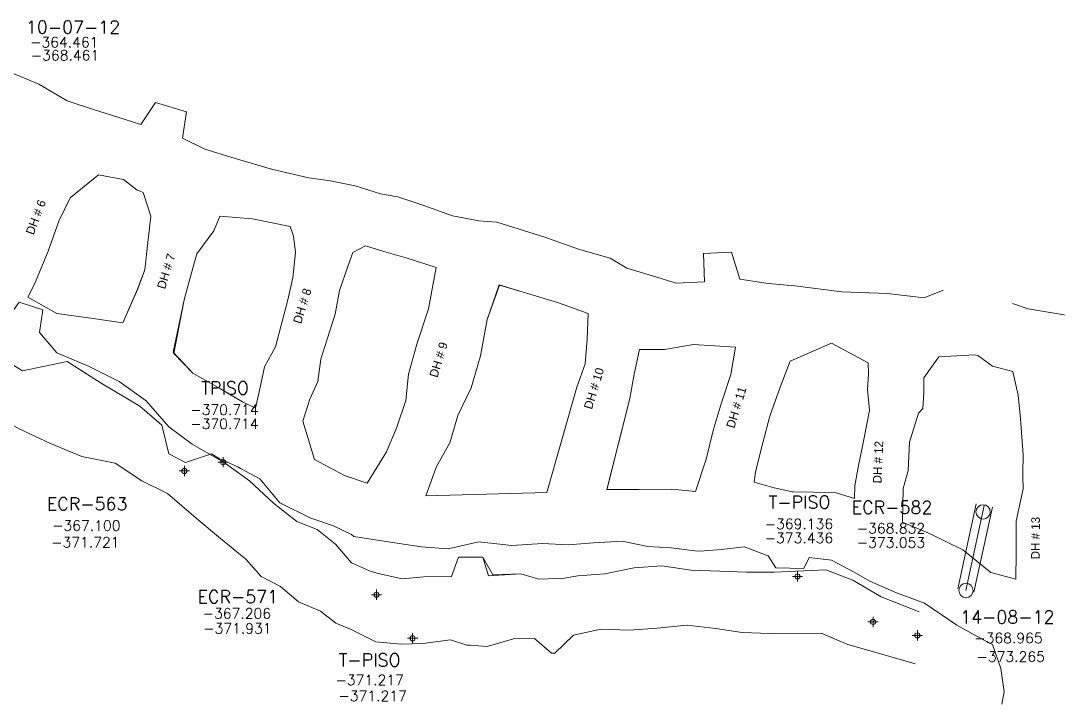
# Model space of a CAD drawing. Extents: x 0 to 99091, y -1812 to 13278.
# Drawn here: x 9214.7 to 9316, y 10228.1 to 10294.8 of the extents above; entities that cross this region are included whole.
import ezdxf
from ezdxf.enums import TextEntityAlignment as Align

# ---------------------------------------------------------------- set-up
doc = ezdxf.new("R2010")
doc.units = 0
doc.header["$MEASUREMENT"] = 0
doc.header["$PDMODE"] = 34
doc.header["$PDSIZE"] = 0.5
for name, color, linetype in [('CF-440-9487-E-SCR', 5, 'Continuous'), ('F-440-9493-E-SCR', 1, 'Continuous'), ('F-460-9419-E-SCR', 6, 'Continuous'), ('F-460-9419-E-SCR-FIC', 6, 'Continuous'), ('MARGEN', 7, 'Continuous')]:
    doc.layers.add(name, color=color, linetype=linetype)
doc.styles.add('ROMAND', font='ROMAND.SHX')
doc.styles.add('ROMANS', font='ROMANS.SHX', dxfattribs={"width": 2.5})

# ---------------------------------------------------------------- blocks, each defined once
blk = doc.blocks.new('F2')
at = {"lineweight": 0}
blk.add_point((0, 0), dxfattribs=at)
at = {"lineweight": 0, "style": 'ROMAND'}
for tag, height, p in [('NOMBRE', 1.25, (0.2, 6.62)), ('CIELO', 1, (0.14, 4.62)), ('PISO', 1, (0.14, 3.25))]:
    blk.add_attdef(tag, text='', height=height, dxfattribs=at).set_placement(p, align=Align.CENTER)
at = {"lineweight": 0, "style": 'ROMANS', "flags": 1}
for tag, p in [('MINA', (-0.07, -3.26)), ('LOCALIZACION', (-0.07, -4.93)), ('ESTRUCTURA', (-0.07, -6.62)), ('NIVEL', (-0.07, -8.29)), ('OBRA', (-0.07, -10.12)), ('FECHA', (-0.07, -11.79)), ('ATRAS', (-0.07, -13.48)), ('TOPOGRAFO', (2.67, -15.3))]:
    blk.add_attdef(tag, text='', height=1.25, dxfattribs=at).set_placement(p, align=Align.CENTER)

msp = doc.modelspace()

# ---------------------------------------------------------------- linework, layer by layer
at = {"color": 3, "linetype": 'Continuous', "lineweight": 0, "flags": 128}
for points in [[(9306.25, 10239.34), (9308.04, 10247.65)], [(9307.81, 10239), (9309.61, 10247.32)]]:
    msp.add_lwpolyline(points, dxfattribs=at)
at = {"color": 1, "linetype": 'Continuous', "lineweight": 0, "elevation": -355.2, "flags": 128}
msp.add_lwpolyline([(9307.03, 10239.17), (9308.82, 10247.48)], dxfattribs=at)
at = {"color": 2, "linetype": 'Continuous', "lineweight": 0}
for centre in [(9308.71, 10246.85), (9307.03, 10239.17, -355.2)]:
    msp.add_circle(centre, 0.7, dxfattribs=at)
at = {"layer": 'CF-440-9487-E-SCR', "linetype": 'Continuous', "lineweight": 0}
for points in [[(9226.43, 10284.68, -356.4), (9224.8, 10285.2, -356.38), (9221.82, 10286.13, -356.4), (9219.33, 10286.94, -356.31), (9219.24, 10286.99, -356.31), (9216.46, 10288.6, -356.53), (9213.51, 10289.84, -355.95), (9211.66, 10291.57, -356.06), (9209.61, 10292.62, -356.28), (9209.6, 10292.64, -356.28)], [(9226.44, 10284.68, -361), (9224.8, 10285.2, -361.18), (9221.82, 10286.13, -361.3), (9219.33, 10286.94, -361.21), (9219.24, 10286.99, -361.21), (9216.46, 10288.6, -361.03), (9213.51, 10289.84, -361.15), (9211.66, 10291.57, -361.16), (9209.61, 10292.62, -361.08), (9209.6, 10292.64, -361.08)], [(9244.91, 10279.18, -356.43), (9242.84, 10279.47, -356.62), (9239.2, 10280.32, -356.75), (9235.54, 10281.4, -356.58), (9232.67, 10282.28, -356.4), (9230.5, 10283.33, -356.22), (9230.89, 10285.91, -356.04), (9227.87, 10286.83, -356.04), (9226.44, 10284.68, -356.4), (9226.43, 10284.68, -356.4)], [(9244.91, 10279.18, -360.63), (9242.84, 10279.47, -361.12), (9239.2, 10280.32, -361.15), (9235.54, 10281.4, -360.78), (9232.67, 10282.28, -361), (9230.5, 10283.33, -361.02), (9230.89, 10285.91, -360.94), (9227.87, 10286.83, -360.94), (9226.44, 10284.68, -361), (9226.44, 10284.68, -361)], [(9215.4, 10267.81, -354.7), (9216.03, 10269.1, -354.75), (9217.39, 10272.32, -355.1), (9218.42, 10275.25, -355.56), (9219.53, 10277.53, -356.27), (9222.29, 10279.75, -356.38)], [(9215.4, 10267.81, -358.7), (9216.03, 10269.1, -358.75), (9217.39, 10272.32, -359.1), (9218.42, 10275.25, -359.56), (9219.53, 10277.53, -360.17), (9222.29, 10279.75, -361.18)], [(9226.06, 10278.25, -356.05), (9224.73, 10279.29, -356.27), (9222.29, 10279.75, -356.38)], [(9226.06, 10278.25, -360.94), (9224.73, 10279.29, -361.17), (9222.29, 10279.75, -361.18)], [(9251.53, 10277.62, -360.69), (9249.84, 10277.89, -360.73), (9247.37, 10278.7, -360.68), (9244.91, 10279.18, -360.63)], [(9251.53, 10277.62, -356.19), (9249.84, 10277.89, -356.43), (9247.37, 10278.7, -356.28), (9244.91, 10279.18, -356.43)], [(9224.67, 10265.32, -356.79), (9226.11, 10268.61, -356.96), (9226.81, 10270.48, -355.82), (9227.13, 10273.15, -356.48), (9227.42, 10275.73, -356.43), (9226.66, 10278.05, -356.04)], [(9224.67, 10265.32, -360.89), (9226.13, 10268.63, -361.06), (9226.81, 10270.48, -360.32), (9227.13, 10273.15, -360.98), (9227.42, 10275.73, -360.83), (9226.66, 10278.05, -360.94)], [(9226.66, 10278.05, -356.04), (9226.38, 10278.15, -356.04), (9226.06, 10278.25, -356.05)], [(9226.66, 10278.05, -360.94), (9226.38, 10278.15, -360.94), (9226.06, 10278.25, -360.94)], [(9261.2, 10275.14, -355.18), (9259.46, 10275.27, -355.41), (9256.89, 10275.77, -355.76), (9254.06, 10276.77, -355.82), (9251.53, 10277.62, -356.19)], [(9261.2, 10275.14, -360.48), (9259.46, 10275.27, -360.41), (9256.89, 10275.77, -360.46), (9254.06, 10276.77, -360.82), (9251.53, 10277.62, -360.69)], [(9229.58, 10262.43, -356.79), (9230.65, 10267.55, -356.96), (9231.19, 10269.46, -355.82), (9231.9, 10272.04, -356.48), (9233.55, 10274.3, -356.43), (9234.16, 10275.71, -355.58)], [(9229.64, 10262.31, -360.89), (9230.65, 10267.55, -361.06), (9231.19, 10269.46, -360.32), (9231.9, 10272.04, -360.98), (9233.55, 10274.3, -360.83), (9234.16, 10275.71, -361.08)], [(9241.02, 10274.7, -356.62), (9237.35, 10275.46, -356.75), (9234.16, 10275.71, -355.58), (9234.16, 10275.71, -355.58)], [(9241.02, 10274.7, -361.12), (9237.35, 10275.46, -361.15), (9234.16, 10275.71, -361.08)], [(9237.63, 10256.97, -354.19), (9238.13, 10259.17, -354.72), (9238.52, 10261, -355.38), (9239.57, 10262.95, -355.3), (9240.1, 10264.94, -355.59), (9240.77, 10267.41, -355.99), (9241.29, 10269.71, -356.24), (9241.55, 10272.18, -356.51), (9241.35, 10273.76, -356.59), (9241.02, 10274.7, -356.62)], [(9237.63, 10256.97, -358.59), (9238.13, 10259.17, -359.02), (9238.52, 10261, -359.38), (9239.57, 10262.95, -359.4), (9240.1, 10264.94, -359.69), (9240.77, 10267.41, -360.09), (9241.29, 10269.71, -360.34), (9241.55, 10272.18, -360.61), (9241.35, 10273.76, -360.69), (9241.02, 10274.7, -361.12)], [(9273.91, 10270.66, -354.93), (9272.26, 10271.62, -354.66), (9269.18, 10272.51, -354.65), (9265.9, 10273.69, -355.08), (9261.2, 10275.14, -355.18)], [(9273.91, 10270.66, -360.33), (9272.26, 10271.62, -359.76), (9269.18, 10272.51, -359.85), (9265.9, 10273.69, -360.08), (9261.2, 10275.14, -360.48)], [(9242.26, 10255.71, -354.19), (9242.95, 10257.86, -354.72), (9243.73, 10259.59, -355.38), (9244, 10261.75, -355.3), (9244.64, 10263.72, -355.59), (9245.41, 10266.15, -355.99), (9245.83, 10268.48, -356.24), (9246.66, 10270.8, -356.51), (9247.15, 10272.19, -356.59), (9248.39, 10272.82, -356.43)], [(9242.26, 10255.71, -358.59), (9242.95, 10257.86, -359.02), (9243.73, 10259.59, -359.38), (9244, 10261.75, -359.4), (9244.64, 10263.72, -359.69), (9245.41, 10266.15, -360.09), (9245.83, 10268.48, -360.34), (9246.66, 10270.8, -360.61), (9247.15, 10272.19, -360.69), (9248.39, 10272.82, -360.73)], [(9250.17, 10272.28, -356.19), (9248.39, 10272.82, -356.43)], [(9250.17, 10272.28, -360.69), (9248.39, 10272.82, -360.73), (9248.39, 10272.82, -360.73)], [(9255.29, 10270.72, -355.76), (9252.43, 10271.63, -355.82), (9250.17, 10272.28, -356.19)], [(9255.29, 10270.72, -360.46), (9252.43, 10271.63, -360.82), (9250.17, 10272.28, -360.69)], [(9302.94, 10267.76, -355.53), (9299.35, 10268.16, -355.76), (9294.9, 10268.33, -355.1), (9290.32, 10268.93, -354.53), (9287.72, 10269.14, -354.85), (9284.95, 10269.58, -355.17), (9284.12, 10272.21, -355.19), (9281.39, 10272.08, -355.19)], [(9302.94, 10267.76, -360.13), (9299.35, 10268.16, -360.16), (9294.9, 10268.33, -360.1), (9290.32, 10268.93, -360.03), (9287.72, 10269.14, -360.05), (9284.95, 10269.58, -360.07), (9284.12, 10272.21, -360.09), (9281.39, 10272.08, -360.09)], [(9281.39, 10272.08, -360.09), (9281.49, 10269.3, -360.23), (9278.73, 10269.19, -360.23), (9276.42, 10269.91, -360.23), (9273.91, 10270.66, -360.33)], [(9281.39, 10272.08, -355.19), (9281.49, 10269.3, -355.43), (9278.73, 10269.19, -355.83), (9276.42, 10269.91, -355.13), (9273.91, 10270.66, -354.93)], [(9252.57, 10260.31, -354.77), (9253.4, 10263.21, -354.83), (9254.54, 10266.66, -355.3), (9255.29, 10270.72, -355.76)], [(9252.57, 10260.31, -360.07), (9253.4, 10263.21, -360.23), (9254.54, 10266.66, -360.4), (9255.29, 10270.72, -360.46)], [(9258.71, 10258.95, -354.42), (9259.6, 10262.08, -354.83), (9260.25, 10265.62, -355.3), (9261.44, 10269.02, -355.66)], [(9258.71, 10258.95, -359.52), (9259.6, 10262.08, -360.23), (9260.25, 10265.62, -360.4), (9261.45, 10269, -360.46)], [(9270.13, 10266.22, -354.66), (9267.13, 10267.3, -354.65), (9263.78, 10268.3, -355.08), (9261.44, 10269.02, -355.66)], [(9270.13, 10266.22, -359.76), (9267.13, 10267.3, -359.85), (9263.78, 10268.3, -360.08), (9261.45, 10269, -360.46)], [(9304.79, 10268.51, -356.1), (9302.94, 10267.76, -355.53)], [(9304.79, 10268.51, -360.2), (9302.94, 10267.76, -360.13)], [(9322.97, 10265.05, -355.41), (9321.17, 10265.22, -355.38), (9318.32, 10265.8, -355.44), (9315.66, 10266.24, -355.59), (9313.1, 10266.67, -355.65), (9311.56, 10267.2, -356.1)], [(9322.97, 10265.05, -360.01), (9321.17, 10265.22, -360.18), (9318.32, 10265.8, -360.14), (9315.66, 10266.24, -360.19), (9313.1, 10266.67, -360.25), (9311.56, 10267.2, -360.2)], [(9266.1, 10248.75, -354.73), (9269.03, 10259.02, -355.13), (9269.82, 10261.31, -355.33), (9270.03, 10263.72, -355.43), (9270.13, 10266.22, -354.66)], [(9266.1, 10248.75, -360.13), (9269.03, 10259.02, -360.13), (9269.82, 10261.31, -360.23), (9270.03, 10263.72, -360.23), (9270.13, 10266.22, -359.76)], [(9284.52, 10262.93, -360.22), (9280.4, 10263.2, -360.23), (9277.57, 10262.69, -360.23), (9275.13, 10262.72, -360.23)], [(9284.52, 10262.93, -355.82), (9280.4, 10263.2, -355.43), (9277.57, 10262.69, -355.83), (9275.13, 10262.72, -355.13)], [(9297.49, 10261.4, -355.83), (9293.91, 10263.33, -355.1), (9289.85, 10261.57, -355.82)], [(9297.49, 10261.4, -360.13), (9293.91, 10263.33, -360.1), (9289.85, 10261.57, -360.22)], [(9271.94, 10249.01, -360.13), (9274.21, 10257.92, -360.13), (9274.61, 10260.28, -360.23), (9275.13, 10262.72, -360.23)], [(9271.94, 10249.03, -354.73), (9274.21, 10257.92, -355.13), (9274.61, 10260.28, -355.33), (9275.13, 10262.72, -355.13)], [(9280.6, 10248.83, -354.61), (9281.64, 10252, -355.52), (9282.35, 10254.81, -355.19), (9283.12, 10257.41, -355.17), (9284.05, 10260.26, -355.34), (9284.52, 10262.93, -355.82)], [(9280.6, 10248.83, -360.01), (9281.64, 10252, -360.12), (9282.35, 10254.81, -360.09), (9283.12, 10257.41, -360.17), (9284.05, 10260.26, -360.14), (9284.52, 10262.93, -360.22)], [(9311.6, 10260.54, -356.16), (9309.62, 10261.07, -355.9), (9308.18, 10262.12, -355.48), (9307.88, 10262.17, -355.47), (9304.37, 10261.98, -355.18)], [(9311.6, 10260.54, -360.06), (9309.62, 10261.07, -360.2), (9308.18, 10262.12, -360.18), (9307.88, 10262.17, -360.17), (9304.37, 10261.98, -360.08)], [(9286.34, 10249.76, -360.12), (9286.48, 10250.77, -360.12), (9287.2, 10253.58, -360.09), (9287.86, 10256.2, -360.17), (9288.89, 10259.03, -360.14), (9289.85, 10261.57, -360.22)], [(9286.35, 10249.76, -355.52), (9286.48, 10250.77, -355.52), (9287.2, 10253.58, -355.19), (9287.86, 10256.2, -355.17), (9288.89, 10259.03, -355.34), (9289.85, 10261.57, -355.82)], [(9297.6, 10256.76, -355.81), (9297.42, 10258.8, -355.94), (9297.52, 10260.3, -355.88), (9297.49, 10261.4, -355.83)], [(9297.6, 10256.76, -360.11), (9297.42, 10258.8, -360.24), (9297.52, 10260.3, -360.18), (9297.49, 10261.4, -360.13)], [(9302.39, 10256.5, -355.81), (9302.82, 10256.95, -355.81), (9302.91, 10258.45, -355.94), (9302.91, 10259.95, -355.88), (9304.37, 10261.98, -355.18)], [(9302.39, 10256.5, -360.11), (9302.82, 10256.95, -360.21), (9302.91, 10258.45, -360.24), (9302.91, 10259.95, -360.18), (9304.37, 10261.98, -360.08)], [(9248.55, 10249.65, -354.27), (9250.43, 10252.72, -354.26), (9251.44, 10255.11, -354.05), (9252.31, 10257.73, -354.27), (9252.57, 10260.31, -354.77)], [(9248.55, 10249.65, -359.67), (9250.43, 10252.72, -358.96), (9251.44, 10255.11, -358.85), (9252.31, 10257.73, -359.27), (9252.57, 10260.31, -360.07)], [(9311.91, 10240.28, -354.8), (9311.92, 10242.83, -356.1), (9311.92, 10245.93, -356.07), (9312.63, 10249.1, -355.75), (9312.57, 10250.31, -355.74), (9312.58, 10250.61, -355.74), (9312.63, 10252.41, -355.63), (9312.35, 10255.92, -355.9), (9312.13, 10258.23, -355.38), (9311.6, 10260.54, -356.16)], [(9311.91, 10240.28, -359.5), (9311.92, 10242.83, -360.2), (9311.92, 10245.93, -360.08), (9312.63, 10249.1, -360.05), (9312.57, 10250.31, -360.04), (9312.58, 10250.61, -360.04), (9312.63, 10252.41, -360.03), (9312.35, 10255.92, -360), (9312.13, 10258.23, -360.08), (9311.6, 10260.54, -360.06)], [(9254.27, 10248.4, -354.73), (9255.32, 10251.29, -354.26), (9256.62, 10253.59, -354.05), (9257.4, 10256.25, -354.27), (9258.71, 10258.95, -354.42)], [(9254.27, 10248.4, -360.13), (9255.32, 10251.29, -358.96), (9256.62, 10253.59, -358.85), (9257.4, 10256.25, -359.27), (9258.71, 10258.95, -359.52)], [(9296.13, 10248.17, -354.88), (9296.19, 10249.4, -355.17), (9296.49, 10251.17, -355.62), (9297.04, 10253.92, -355.81), (9297.6, 10256.76, -355.81)], [(9296.14, 10248.17, -359.09), (9296.19, 10249.4, -359.37), (9296.49, 10251.17, -359.92), (9297.04, 10253.92, -360.11), (9297.6, 10256.76, -360.11)], [(9300.82, 10245.83, -354.63), (9300.89, 10249.14, -355.17), (9301.38, 10250.9, -355.62), (9301.53, 10253.67, -355.81), (9302.39, 10256.5, -355.81)], [(9300.82, 10245.83, -359.43), (9300.89, 10249.14, -359.37), (9301.38, 10250.9, -359.92), (9301.53, 10253.67, -360.11), (9302.39, 10256.5, -360.11)]]:
    msp.add_polyline3d(points, dxfattribs=at)
at = {"layer": 'F-440-9493-E-SCR', "color": 1, "linetype": 'Continuous', "lineweight": 0, "flags": 128}
for elevation in [-354.73, -360.13]:
    msp.add_lwpolyline([(9266.1, 10248.75), (9254.27, 10248.4)], dxfattribs=dict(at, elevation=elevation))
at = {"layer": 'F-440-9493-E-SCR', "color": 1, "linetype": 'Continuous', "lineweight": 0}
for points in [[(9224.67, 10265.32, -360.89), (9221.77, 10265.72, -359.67), (9218.22, 10266.21, -359.74), (9218.22, 10266.21, -359.74), (9215.4, 10267.81, -358.7)], [(9224.67, 10265.32, -356.79), (9224.67, 10265.32, -356.79), (9221.77, 10265.72, -354.57), (9218.22, 10266.21, -354.34), (9218.22, 10266.21, -354.34), (9215.4, 10267.81, -354.7)], [(9234.12, 10252.04, -356.2), (9233.33, 10252.53, -354.23), (9230.78, 10251.67, -354.47), (9229.17, 10252.52, -354.48), (9228.47, 10255.31, -354.74), (9226.33, 10257.18, -354.3), (9222.55, 10259.43, -354.39), (9219.25, 10261.52, -354.57), (9214.88, 10260.63, -353.94), (9214.88, 10260.63, -353.94), (9211.88, 10262.43, -354.01), (9207.75, 10262.92, -354.38), (9204.63, 10262.57, -354.84), (9202.27, 10263.94, -354.97)], [(9234.12, 10252.04, -359.6), (9233.33, 10252.53, -359.13), (9230.78, 10251.67, -359.37), (9229.17, 10252.52, -359.38), (9228.47, 10255.31, -359.54), (9226.33, 10257.18, -359.5), (9222.55, 10259.43, -359.59), (9219.25, 10261.52, -359.67), (9214.88, 10260.63, -359.74), (9214.88, 10260.63, -359.74), (9211.88, 10262.43, -359.81), (9207.75, 10262.92, -359.88), (9204.63, 10262.57, -359.94), (9202.27, 10263.94, -359.57)], [(9237.63, 10256.97, -354.19), (9236.36, 10257.59, -354.23), (9234.55, 10258.67, -354.47), (9234.21, 10258.87, -354.48), (9231.5, 10260.38, -354.74), (9229.58, 10262.43, -356.79)], [(9237.63, 10256.97, -358.59), (9236.36, 10257.59, -359.13), (9234.55, 10258.67, -359.37), (9234.21, 10258.87, -359.38), (9231.5, 10260.38, -359.54), (9229.64, 10262.31, -360.89)], [(9248.55, 10249.65, -354.27), (9246.33, 10250.39, -354.51), (9243.38, 10251.97, -354.71), (9242.26, 10255.71, -354.19)], [(9248.55, 10249.65, -359.67), (9246.33, 10250.39, -359.71), (9243.38, 10251.97, -359.71), (9242.26, 10255.71, -358.59)], [(9251.66, 10243.77, -355.18), (9247.23, 10244.45, -354.64), (9247, 10244.63, -354.63), (9245.26, 10245.5, -354.27), (9243.04, 10246.24, -354.51), (9240.02, 10247.74, -354.71), (9238.04, 10250.08, -354.62), (9236.15, 10251.07, -354.56), (9235.91, 10251.25, -354.55), (9234.12, 10252.04, -356.2)], [(9251.66, 10243.77, -359.68), (9247.23, 10244.45, -359.64), (9247, 10244.63, -359.63), (9245.26, 10245.5, -359.67), (9243.04, 10246.24, -359.71), (9240.02, 10247.74, -359.71), (9238.04, 10250.08, -359.62), (9236.15, 10251.07, -359.66), (9235.91, 10251.25, -359.65), (9234.12, 10252.04, -359.6)], [(9280.6, 10248.83, -354.61), (9278.3, 10249.05, -355.17), (9271.94, 10249.03, -354.73)], [(9280.6, 10248.83, -360.01), (9278.3, 10249.05, -359.97), (9271.94, 10249.01, -360.13)], [(9296.14, 10248.17, -354.88), (9296.13, 10248.17, -354.88), (9294.35, 10248.71, -355.25), (9292.15, 10248.77, -355.45), (9290.14, 10248.8, -355.44), (9290.04, 10248.81, -355.44), (9288.17, 10249.24, -355.03), (9286.35, 10249.76, -355.52), (9286.34, 10249.76, -355.52)], [(9296.14, 10248.17, -359.08), (9296.13, 10248.17, -359.08), (9294.35, 10248.71, -359.55), (9292.15, 10248.77, -359.45), (9290.14, 10248.8, -359.64), (9290.04, 10248.81, -359.64), (9288.17, 10249.24, -359.63), (9286.34, 10249.76, -360.12)], [(9311.91, 10240.28, -359.5), (9309.45, 10240.92, -359.53), (9306.72, 10243.15, -359.36), (9303.54, 10244.71, -359.3), (9300.82, 10245.83, -359.43)], [(9311.91, 10240.28, -354.8), (9309.45, 10240.92, -354.83), (9306.72, 10243.15, -354.66), (9303.54, 10244.71, -354.2), (9300.82, 10245.83, -354.63)], [(9281.02, 10243.02, -354.81), (9281.02, 10243.02, -354.81), (9280.55, 10243.03, -354.61), (9278.25, 10243.35, -355.17), (9275.96, 10243.47, -354.44), (9273.46, 10243.99, -354.5), (9270.66, 10243.81, -355.16), (9268.16, 10243.63, -355.13), (9265.66, 10243.75, -355.19), (9262.66, 10243.58, -355.54), (9259.46, 10243.91, -355.7), (9256.46, 10243.23, -355.45), (9253.86, 10243.45, -355.32), (9251.66, 10243.77, -355.18)], [(9281.02, 10243.02, -359.81), (9281.02, 10243.02, -359.81), (9280.55, 10243.03, -360.01), (9278.25, 10243.35, -359.97), (9275.96, 10243.47, -359.94), (9273.46, 10243.99, -359.8), (9270.66, 10243.81, -359.76), (9268.16, 10243.63, -359.73), (9265.66, 10243.75, -359.69), (9262.66, 10243.58, -359.74), (9259.46, 10243.91, -359.7), (9256.46, 10243.23, -359.65), (9253.86, 10243.45, -359.62), (9251.66, 10243.77, -359.68)], [(9297.65, 10240.07, -354.27), (9297.65, 10240.07, -354.27), (9297.65, 10240.07, -354.27), (9296.11, 10240.97, -355.16), (9293.89, 10242.13, -355.25), (9291.7, 10242.38, -355.45), (9291.19, 10241.33, -355.44), (9288.45, 10241.38, -355.44), (9287.72, 10242.56, -355.03), (9285.36, 10243.42, -354.72), (9283.14, 10243.18, -355.01), (9281.02, 10243.02, -354.81)], [(9297.65, 10240.07, -359.47), (9297.65, 10240.07, -359.47), (9297.65, 10240.07, -359.47), (9296.11, 10240.97, -359.46), (9293.89, 10242.13, -359.55), (9291.7, 10242.38, -359.45), (9291.19, 10241.33, -359.64), (9288.45, 10241.38, -359.64), (9287.72, 10242.56, -359.63), (9285.36, 10243.42, -359.72), (9283.14, 10243.18, -359.81), (9281.02, 10243.02, -359.81)], [(9309.62, 10233.9, -355.58), (9308.91, 10234.24, -354.83), (9306.13, 10235.77, -354.66), (9302.99, 10237.93, -354.2), (9300.26, 10238.95, -354.63), (9297.65, 10240.07, -354.27)], [(9309.62, 10233.9, -359.88), (9308.91, 10234.24, -359.53), (9306.13, 10235.77, -359.36), (9302.99, 10237.93, -359.3), (9300.26, 10238.95, -359.43), (9297.65, 10240.07, -359.47)], [(9310.53, 10228.06, -355.02), (9310.76, 10229.26, -355.21), (9310.44, 10231.57, -355.39), (9309.62, 10233.9, -355.58)], [(9310.53, 10228.06, -359.92), (9310.76, 10229.26, -359.91), (9310.44, 10231.57, -359.59), (9309.62, 10233.9, -359.88)]]:
    msp.add_polyline3d(points, dxfattribs=at)
at = {"layer": 'F-460-9419-E-SCR', "color": 6, "linetype": 'Continuous', "lineweight": 0, "ltscale": 5}
for points in [[(9241.66, 10245.92, -367.49), (9239.4, 10247.7, -367.3), (9237.03, 10249.89, -366.97), (9234.57, 10251.67, -366.74), (9231.44, 10253.46, -367), (9229.15, 10255.16, -367.17), (9226.96, 10257.7, -367.14), (9224.32, 10259.58, -366.7), (9221.37, 10261.05, -366.37), (9218.24, 10262.39, -366.63), (9216.53, 10264.36, -366.61), (9216.87, 10266.57, -366.29), (9214.56, 10267.33, -366.28), (9213.09, 10265.29, -366.47), (9209.92, 10265.65, -367.04), (9205.98, 10265.82, -366.8), (9204.28, 10266.38, -366.68)], [(9241.66, 10245.92, -371.99), (9239.4, 10247.7, -371.9), (9237.03, 10249.89, -371.87), (9234.57, 10251.67, -371.84), (9231.44, 10253.46, -371.6), (9229.15, 10255.16, -371.57), (9226.96, 10257.7, -371.34), (9224.32, 10259.58, -371.4), (9221.37, 10261.05, -371.37), (9218.24, 10262.39, -371.43), (9216.53, 10264.36, -371.31), (9216.87, 10266.57, -371.29), (9214.56, 10267.33, -371.28), (9213.09, 10265.29, -371.17), (9209.92, 10265.65, -371.14), (9205.98, 10265.82, -371), (9204.28, 10266.38, -371.27)], [(9238.19, 10240.53, -371.99), (9236.68, 10242.24, -371.9), (9234.22, 10244.25, -371.87), (9231.85, 10246.22, -371.84), (9229.03, 10248.63, -371.6), (9226.52, 10249.88, -371.57), (9223.93, 10251.62, -371.34), (9220.66, 10252.24, -371.4), (9217.62, 10253.54, -371.37), (9214.53, 10254.96, -371.43), (9212.43, 10256.12, -371.31), (9210.73, 10256.97, -371.29), (9210.46, 10257.11, -371.28), (9209.34, 10257.78, -371.17), (9206.34, 10258.49, -371.14), (9203.28, 10259.51, -372.3), (9203.28, 10259.51, -372.3)], [(9238.19, 10240.53, -367.49), (9236.68, 10242.24, -367.3), (9234.22, 10244.25, -366.97), (9231.85, 10246.22, -366.74), (9229.03, 10248.63, -367), (9226.52, 10249.88, -367.17), (9223.93, 10251.62, -367.14), (9220.66, 10252.24, -366.7), (9217.62, 10253.54, -366.37), (9214.53, 10254.96, -366.63), (9212.43, 10256.12, -366.61), (9210.73, 10256.97, -366.29), (9210.46, 10257.11, -366.28), (9209.34, 10257.78, -366.47), (9206.34, 10258.49, -367.04), (9203.29, 10259.51, -366.8), (9203.29, 10259.51, -366.8)], [(9249.48, 10240.86, -367.23), (9249.48, 10240.86, -367.23), (9248.78, 10241.1, -367.87), (9247.02, 10241.87, -367.83), (9245.46, 10243.7, -367.88), (9243.64, 10245.12, -367.53), (9241.66, 10245.92, -367.49)], [(9249.48, 10240.86, -371.93), (9249.48, 10240.86, -371.93), (9248.78, 10241.1, -371.97), (9247.02, 10241.87, -371.83), (9245.46, 10243.7, -371.98), (9243.64, 10245.12, -372.03), (9241.66, 10245.92, -371.99)], [(9260.82, 10240.71, -367.66), (9259.85, 10242.43, -367.76), (9257.47, 10242.41, -367.76), (9256.78, 10240.55, -366.97), (9254.08, 10240.49, -366.59), (9251.97, 10240.32, -367.01), (9249.48, 10240.86, -367.23)], [(9260.38, 10240.59, -372.04), (9259.85, 10242.43, -372.06), (9257.47, 10242.41, -372.06), (9256.78, 10240.55, -371.97), (9254.08, 10240.49, -371.99), (9251.97, 10240.32, -372.01), (9249.48, 10240.86, -371.93)], [(9302.45, 10237.08, -373.37), (9298.75, 10238.56, -373.16), (9295.97, 10240.18, -372.97), (9293.34, 10241.18, -372.79), (9288.31, 10240.95, -372.55), (9285.6, 10240.96, -372.37), (9283, 10241.05, -372.2), (9280.2, 10241.16, -372.32), (9277.33, 10241.58, -372.23), (9274.61, 10241.38, -372.25), (9271.76, 10240.79, -372.37), (9269.13, 10240.59, -372.3), (9267.41, 10240.32, -372.25), (9267.11, 10240.34, -372.24), (9265.3, 10240.28, -372.29), (9263.54, 10240.81, -372.24), (9260.38, 10240.59, -372.04)], [(9302.45, 10237.08, -368.77), (9298.75, 10238.56, -368.8), (9295.97, 10240.18, -368.77), (9293.34, 10241.18, -368.29), (9288.31, 10240.95, -367.85), (9285.6, 10240.96, -368.07), (9283, 10241.05, -367.7), (9280.2, 10241.16, -365.42), (9277.33, 10241.58, -367.03), (9274.61, 10241.38, -367.35), (9271.76, 10240.79, -367.37), (9269.13, 10240.59, -367.6), (9267.41, 10240.32, -367.15), (9267.11, 10240.34, -367.14), (9265.3, 10240.28, -366.69), (9263.54, 10240.81, -367.24), (9260.82, 10240.71, -367.66)], [(9249.38, 10234.16, -367.23), (9246.9, 10235.41, -367.2), (9245.48, 10235.97, -367.87), (9243.99, 10237.16, -367.83), (9241.84, 10238.07, -367.88), (9240.07, 10239.57, -367.53), (9238.19, 10240.53, -367.49)], [(9249.38, 10234.16, -371.93), (9246.9, 10235.41, -372), (9245.48, 10235.97, -371.97), (9243.99, 10237.16, -371.83), (9241.84, 10238.07, -371.98), (9240.07, 10239.57, -372.03), (9238.19, 10240.53, -371.99)], [(9302.07, 10232, -368.77), (9298.34, 10233.08, -368.8), (9295.5, 10233.89, -368.77), (9292.87, 10234.99, -368.29), (9287.86, 10234.97, -367.85), (9285.16, 10235.07, -368.07), (9282.58, 10235.47, -367.7), (9279.8, 10235.78, -365.42), (9276.87, 10235.5, -367.03), (9274.15, 10235.3, -367.35), (9271.35, 10235.41, -367.37), (9268.7, 10234.81, -367.6), (9266.86, 10233.04, -367.15), (9266.56, 10233.06, -367.14), (9264.87, 10234.49, -366.69), (9263.06, 10234.53, -367.24), (9260.27, 10233.69, -367.64), (9260.27, 10233.69, -367.64)], [(9302.07, 10232, -373.37), (9298.34, 10233.08, -373.16), (9295.5, 10233.89, -372.97), (9292.87, 10234.99, -372.79), (9287.86, 10234.97, -372.55), (9285.16, 10235.07, -372.37), (9282.58, 10235.47, -372.2), (9279.8, 10235.78, -372.32), (9276.87, 10235.5, -372.23), (9274.15, 10235.3, -372.25), (9271.35, 10235.41, -372.37), (9268.7, 10234.81, -372.3), (9266.86, 10233.04, -372.25), (9266.56, 10233.06, -372.24), (9264.87, 10234.49, -372.29), (9263.06, 10234.53, -372.24), (9260.27, 10233.69, -372.04), (9260.27, 10233.69, -372.04)], [(9260.27, 10233.69, -367.64), (9258.57, 10233.82, -367.76), (9258.27, 10233.82, -367.76), (9256.68, 10234.35, -366.97), (9253.97, 10233.99, -366.59), (9251.87, 10233.92, -367.01), (9249.38, 10234.16, -367.23)], [(9260.27, 10233.69, -372.04), (9258.57, 10233.82, -372.06), (9258.27, 10233.82, -372.06), (9256.68, 10234.35, -371.97), (9253.97, 10233.99, -371.99), (9251.87, 10233.92, -372.01), (9249.38, 10234.16, -371.93)]]:
    msp.add_polyline3d(points, dxfattribs=at)

# ---------------------------------------------------------------- block references
at = {"layer": 'F-460-9419-E-SCR-FIC', "color": 4, "linetype": 'Continuous', "lineweight": 0, "ltscale": 5}
for p, values in [((9234.46, 10251.7, -370.71), {'NOMBRE': 'TPISO', 'CIELO': '-370.714', 'PISO': '-370.714'}), ((9290.57, 10240.55, -369.14), {'NOMBRE': 'T-PISO', 'CIELO': '-369.136', 'PISO': '-373.436'})]:
    msp.add_blockref('F2', p, dxfattribs=at).add_auto_attribs(values)
ref = msp.add_blockref('F2', (9230.68, 10250.84, -367.1), dxfattribs=at)
ref.add_attrib('NOMBRE', 'ECR-563', dxfattribs={"layer": '0', "lineweight": 0, "height": 1.25, "style": 'ROMAND'}).set_placement((9221.19, 10247.01, -367.1), align=Align.CENTER)
ref.add_attrib('CIELO', '-367.100', dxfattribs={"layer": '0', "lineweight": 0, "height": 1, "style": 'ROMAND'}).set_placement((9221.1, 10245.01, -367.1), align=Align.CENTER)
ref.add_attrib('PISO', '-371.721', dxfattribs={"layer": '0', "lineweight": 0, "height": 1, "style": 'ROMAND'}).set_placement((9221.01, 10243.38, -367.1), align=Align.CENTER)
ref = msp.add_blockref('F2', (9297.95, 10236.1, -368.83), dxfattribs=at)
ref.add_attrib('NOMBRE', 'ECR-582', dxfattribs={"layer": '0', "lineweight": 0, "height": 1.25, "style": 'ROMAND'}).set_placement((9299.81, 10246.67, -368.83), align=Align.CENTER)
ref.add_attrib('CIELO', '-368.832', dxfattribs={"layer": '0', "lineweight": 0, "height": 1, "style": 'ROMAND'}).set_placement((9299.7, 10244.74, -368.83), align=Align.CENTER)
ref.add_attrib('PISO', '-373.053', dxfattribs={"layer": '0', "lineweight": 0, "height": 1, "style": 'ROMAND'}).set_placement((9299.7, 10243.35, -368.83), align=Align.CENTER)
ref = msp.add_blockref('F2', (9249.45, 10238.76, -367.21), dxfattribs=at)
ref.add_attrib('NOMBRE', 'ECR-571', dxfattribs={"layer": '0', "lineweight": 0, "height": 1.25, "style": 'ROMAND'}).set_placement((9235.91, 10237.94, -367.21), align=Align.CENTER)
ref.add_attrib('CIELO', '-367.206', dxfattribs={"layer": '0', "lineweight": 0, "height": 1, "style": 'ROMAND'}).set_placement((9235.81, 10236.43, -367.21), align=Align.CENTER)
ref.add_attrib('PISO', '-371.931', dxfattribs={"layer": '0', "lineweight": 0, "height": 1, "style": 'ROMAND'}).set_placement((9235.86, 10234.97, -367.21), align=Align.CENTER)
ref = msp.add_blockref('F2', (9302.28, 10234.79, -368.97), dxfattribs=at)
ref.add_attrib('NOMBRE', '14-08-12', dxfattribs={"layer": '0', "lineweight": 0, "height": 1.25, "style": 'ROMAND'}).set_placement((9311.07, 10235.96, -368.97), align=Align.CENTER)
ref.add_attrib('CIELO', '-368.965', dxfattribs={"layer": '0', "lineweight": 0, "height": 1, "style": 'ROMAND'}).set_placement((9311.18, 10234.03, -368.97), align=Align.CENTER)
ref.add_attrib('PISO', '-373.265', dxfattribs={"layer": '0', "lineweight": 0, "height": 1, "style": 'ROMAND'}).set_placement((9311.4, 10232.21, -368.97), align=Align.CENTER)
ref = msp.add_blockref('F2', (9252.98, 10234.5, -371.22), dxfattribs=at)
ref.add_attrib('NOMBRE', 'T-PISO', dxfattribs={"layer": '0', "lineweight": 0, "height": 1.25, "style": 'ROMAND'}).set_placement((9248.78, 10231.76, -371.22), align=Align.CENTER)
ref.add_attrib('CIELO', '-371.217', dxfattribs={"layer": '0', "lineweight": 0, "height": 1, "style": 'ROMAND'}).set_placement((9248.78, 10229.93, -371.22), align=Align.CENTER)
ref.add_attrib('PISO', '-371.217', dxfattribs={"layer": '0', "lineweight": 0, "height": 1, "style": 'ROMAND'}).set_placement((9249.07, 10228.38, -371.22), align=Align.CENTER)
at = {"layer": 'MARGEN', "color": 4, "linetype": 'Continuous', "lineweight": 0, "ltscale": 5}
ref = msp.add_blockref('F2', (9203.68, 10280.32, -364.46), dxfattribs=at)
ref.add_attrib('NOMBRE', '10-07-12', dxfattribs={"layer": '0', "lineweight": 0, "height": 1.25, "style": 'ROMAND'}).set_placement((9219.81, 10293.56, -364.46), align=Align.CENTER)
ref.add_attrib('CIELO', '-364.461', dxfattribs={"layer": '0', "lineweight": 0, "height": 1, "style": 'ROMAND'}).set_placement((9218.95, 10292.21, -364.46), align=Align.CENTER)
ref.add_attrib('PISO', '-368.461', dxfattribs={"layer": '0', "lineweight": 0, "height": 1, "style": 'ROMAND'}).set_placement((9219.02, 10290.93, -364.46), align=Align.CENTER)

# ---------------------------------------------------------------- texts
at = {"color": 2, "linetype": 'Continuous', "lineweight": 0, "char_height": 0.844, "width": 7.2333, "attachment_point": 1}
for s, insert, rotation in [('DH # 6', (9215.16, 10274.13), 69.2958), ('DH # 7', (9227.99, 10268.79), 72.9486), ('DH # 8', (9241.28, 10265.4), 72.9486), ('DH # 9', (9254.59, 10260.15), 72.9486), ('DH # 10', (9269.68, 10257.05), 72.9486), ('DH # 11', (9283.59, 10255.2), 72.9486), ('DH # 12', (9297.93, 10249.65), 87.5185), ('DH # 13', (9313.39, 10242.22), 89.7265)]:
    msp.add_mtext(s, dxfattribs=dict(at, insert=insert, rotation=rotation))

doc.saveas('drawing.dxf')
